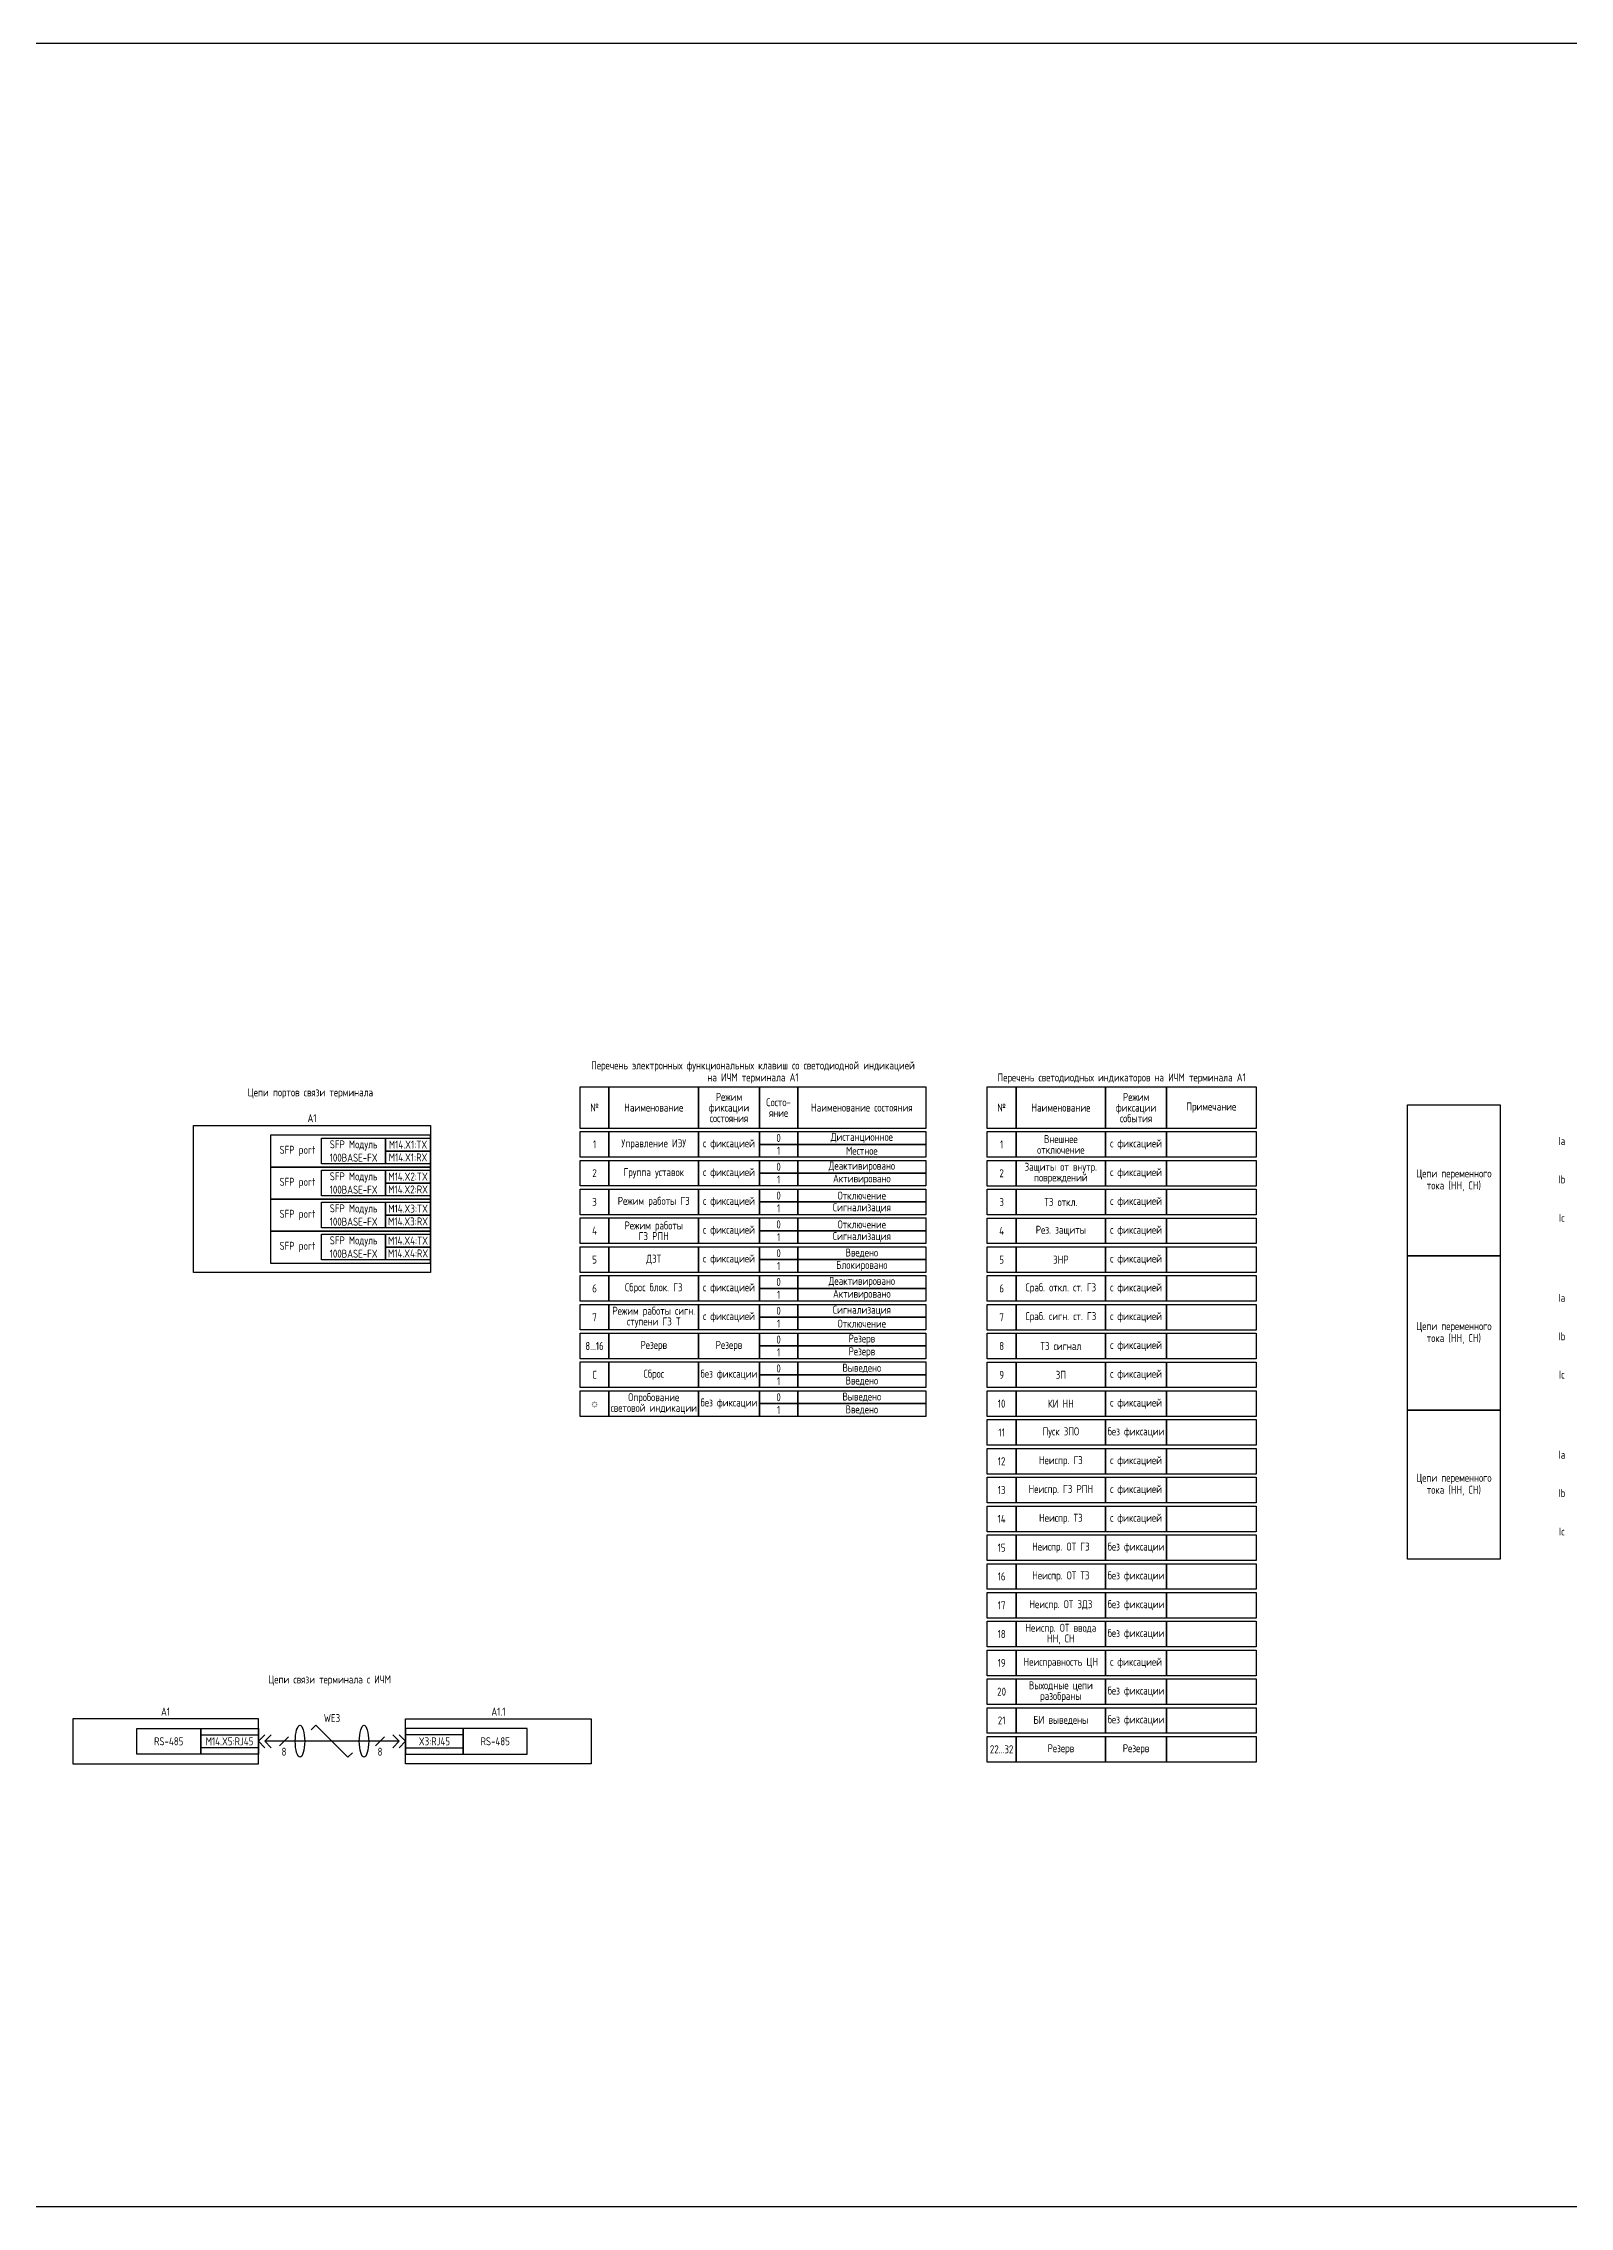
# Model space of a CAD drawing. Header units: millimetres. Extents: x -1533 to 5846, y -90 to 586.
# Drawn here: x 2543 to 3020, y -90 to 586 of the extents above; entities that cross this region are included whole.
import ezdxf

# ---------------------------------------------------------------- set-up
doc = ezdxf.new("R2010")
doc.units = ezdxf.units.MM
doc.styles.add('Gost type A_2.5', font='GOST_A.TTF', dxfattribs={"height": 2.5})
doc.styles.add('Gost_type_A', font='GOST_A.TTF')

msp = doc.modelspace()

# ---------------------------------------------------------------- linework, layer by layer
for p, q in [((2610.03, 55.43), (2612.03, 57.43)), ((2610.03, 55.43), (2612.03, 57.43)), ((2610.03, 55.43), (2612.03, 53.43)), ((2610.03, 55.43), (2612.03, 53.43)), ((2612.03, 55.43), (2614.03, 57.43)), ((2612.03, 55.43), (2614.03, 57.43)), ((2654.03, 55.43), (2612.03, 55.43)), ((2612.03, 55.43), (2614.03, 53.43)), ((2612.03, 55.43), (2614.03, 53.43)), ((2619.44, 56.85), (2616.61, 54.02)), ((2626.56, 58.97), (2628.03, 60.43)), ((2628.03, 60.43), (2638.03, 50.43)), ((2649.44, 56.85), (2646.61, 54.02)), ((2654.03, 55.43), (2652.03, 57.43)), ((2654.03, 55.43), (2652.03, 57.43)), ((2654.03, 55.43), (2652.03, 53.43)), ((2654.03, 55.43), (2652.03, 53.43)), ((2656.03, 55.43), (2654.03, 57.43)), ((2656.03, 55.43), (2654.03, 57.43)), ((2656.03, 55.43), (2654.03, 53.43)), ((2656.03, 55.43), (2654.03, 53.43)), ((2638.03, 50.43), (2639.44, 51.85))]:
    msp.add_line(p, q)
for points in [[(-1533, 586), (5845.64, 586), (5845.64, -90), (-1533, -90)], [(2710.55, 259.95), (2719.55, 259.95), (2719.55, 246.95), (2710.55, 246.95)], [(2719.55, 259.95), (2747.55, 259.95), (2747.55, 246.95), (2719.55, 246.95)], [(2747.55, 259.95), (2766.55, 259.95), (2766.55, 246.95), (2747.55, 246.95)], [(2766.55, 259.95), (2778.55, 259.95), (2778.55, 246.95), (2766.55, 246.95)], [(2778.55, 259.95), (2818.55, 259.95), (2818.55, 246.95), (2778.55, 246.95)], [(2837.73, 259.93), (2846.73, 259.93), (2846.73, 246.93), (2837.73, 246.93)], [(2846.73, 259.93), (2874.73, 259.93), (2874.73, 246.93), (2846.73, 246.93)], [(2874.73, 259.93), (2893.73, 259.93), (2893.73, 246.93), (2874.73, 246.93)], [(2893.73, 259.93), (2921.73, 259.93), (2921.73, 246.93), (2893.73, 246.93)], [(2998, 207.1), (2969, 207.1), (2969, 254.32), (2998, 254.32)], [(2589.79, 247.87), (2663.79, 247.87), (2663.79, 201.87), (2589.79, 201.87)], [(2613.79, 234.87), (2663.79, 234.87), (2663.79, 244.87), (2613.79, 244.87)], [(2629.79, 243.87), (2649.79, 243.87), (2649.79, 235.87), (2629.79, 235.87)], [(2649.79, 243.87), (2663.79, 243.87), (2663.79, 239.87), (2649.79, 239.87)], [(2710.55, 245.95), (2719.55, 245.95), (2719.55, 237.95), (2710.55, 237.95)], [(2719.55, 245.95), (2747.55, 245.95), (2747.55, 237.95), (2719.55, 237.95)], [(2747.55, 245.95), (2766.55, 245.95), (2766.55, 237.95), (2747.55, 237.95)], [(2766.55, 245.95), (2778.55, 245.95), (2778.55, 241.95), (2766.55, 241.95)], [(2778.55, 245.95), (2818.55, 245.95), (2818.55, 241.95), (2778.55, 241.95)], [(2837.73, 245.93), (2846.73, 245.93), (2846.73, 237.93), (2837.73, 237.93)], [(2846.73, 245.93), (2874.73, 245.93), (2874.73, 237.93), (2846.73, 237.93)], [(2874.73, 245.93), (2893.73, 245.93), (2893.73, 237.93), (2874.73, 237.93)], [(2893.73, 245.93), (2921.73, 245.93), (2921.73, 237.93), (2893.73, 237.93)], [(2649.79, 239.87), (2663.79, 239.87), (2663.79, 235.87), (2649.79, 235.87)], [(2710.55, 236.95), (2719.55, 236.95), (2719.55, 228.95), (2710.55, 228.95)], [(2719.55, 236.95), (2747.55, 236.95), (2747.55, 228.95), (2719.55, 228.95)], [(2747.55, 236.95), (2766.55, 236.95), (2766.55, 228.95), (2747.55, 228.95)], [(2766.55, 241.95), (2778.55, 241.95), (2778.55, 237.95), (2766.55, 237.95)], [(2766.55, 236.95), (2778.55, 236.95), (2778.55, 232.95), (2766.55, 232.95)], [(2778.55, 241.95), (2818.55, 241.95), (2818.55, 237.95), (2778.55, 237.95)], [(2778.55, 236.95), (2818.55, 236.95), (2818.55, 232.95), (2778.55, 232.95)], [(2837.73, 236.93), (2846.73, 236.93), (2846.73, 228.93), (2837.73, 228.93)], [(2846.73, 236.93), (2874.73, 236.93), (2874.73, 228.93), (2846.73, 228.93)], [(2874.73, 236.93), (2893.73, 236.93), (2893.73, 228.93), (2874.73, 228.93)], [(2893.73, 236.93), (2921.73, 236.93), (2921.73, 228.93), (2893.73, 228.93)], [(2613.79, 224.87), (2663.79, 224.87), (2663.79, 234.87), (2613.79, 234.87)], [(2629.79, 233.87), (2649.79, 233.87), (2649.79, 225.87), (2629.79, 225.87)], [(2649.79, 233.87), (2663.79, 233.87), (2663.79, 229.87), (2649.79, 229.87)], [(2649.79, 229.87), (2663.79, 229.87), (2663.79, 225.87), (2649.79, 225.87)], [(2766.55, 232.95), (2778.55, 232.95), (2778.55, 228.95), (2766.55, 228.95)], [(2778.55, 232.95), (2818.55, 232.95), (2818.55, 228.95), (2778.55, 228.95)], [(2613.79, 214.87), (2663.79, 214.87), (2663.79, 224.87), (2613.79, 224.87)], [(2629.79, 223.87), (2649.79, 223.87), (2649.79, 215.87), (2629.79, 215.87)], [(2649.79, 223.87), (2663.79, 223.87), (2663.79, 219.87), (2649.79, 219.87)], [(2710.55, 227.95), (2719.55, 227.95), (2719.55, 219.95), (2710.55, 219.95)], [(2719.55, 227.95), (2747.55, 227.95), (2747.55, 219.95), (2719.55, 219.95)], [(2747.55, 227.95), (2766.55, 227.95), (2766.55, 219.95), (2747.55, 219.95)], [(2766.55, 227.95), (2778.55, 227.95), (2778.55, 223.95), (2766.55, 223.95)], [(2766.55, 223.95), (2778.55, 223.95), (2778.55, 219.95), (2766.55, 219.95)], [(2778.55, 227.95), (2818.55, 227.95), (2818.55, 223.95), (2778.55, 223.95)], [(2778.55, 223.95), (2818.55, 223.95), (2818.55, 219.95), (2778.55, 219.95)], [(2837.73, 227.93), (2846.73, 227.93), (2846.73, 219.93), (2837.73, 219.93)], [(2846.73, 227.93), (2874.73, 227.93), (2874.73, 219.93), (2846.73, 219.93)], [(2874.73, 227.93), (2893.73, 227.93), (2893.73, 219.93), (2874.73, 219.93)], [(2893.73, 227.93), (2921.73, 227.93), (2921.73, 219.93), (2893.73, 219.93)], [(2649.79, 219.87), (2663.79, 219.87), (2663.79, 215.87), (2649.79, 215.87)], [(2710.55, 218.95), (2719.55, 218.95), (2719.55, 210.95), (2710.55, 210.95)], [(2719.55, 218.95), (2747.55, 218.95), (2747.55, 210.95), (2719.55, 210.95)], [(2747.55, 218.95), (2766.55, 218.95), (2766.55, 210.95), (2747.55, 210.95)], [(2766.55, 218.95), (2778.55, 218.95), (2778.55, 214.95), (2766.55, 214.95)], [(2778.55, 218.95), (2818.55, 218.95), (2818.55, 214.95), (2778.55, 214.95)], [(2837.73, 218.93), (2846.73, 218.93), (2846.73, 210.93), (2837.73, 210.93)], [(2846.73, 218.93), (2874.73, 218.93), (2874.73, 210.93), (2846.73, 210.93)], [(2874.73, 218.93), (2893.73, 218.93), (2893.73, 210.93), (2874.73, 210.93)], [(2893.73, 218.93), (2921.73, 218.93), (2921.73, 210.93), (2893.73, 210.93)], [(2613.79, 204.87), (2663.79, 204.87), (2663.79, 214.87), (2613.79, 214.87)], [(2629.79, 213.87), (2649.79, 213.87), (2649.79, 205.87), (2629.79, 205.87)], [(2649.79, 213.87), (2663.79, 213.87), (2663.79, 209.87), (2649.79, 209.87)], [(2649.79, 209.87), (2663.79, 209.87), (2663.79, 205.87), (2649.79, 205.87)], [(2710.55, 209.95), (2719.55, 209.95), (2719.55, 201.95), (2710.55, 201.95)], [(2719.55, 209.95), (2747.55, 209.95), (2747.55, 201.95), (2719.55, 201.95)], [(2747.55, 209.95), (2766.55, 209.95), (2766.55, 201.95), (2747.55, 201.95)], [(2766.55, 214.95), (2778.55, 214.95), (2778.55, 210.95), (2766.55, 210.95)], [(2766.55, 209.95), (2778.55, 209.95), (2778.55, 205.95), (2766.55, 205.95)], [(2778.55, 214.95), (2818.55, 214.95), (2818.55, 210.95), (2778.55, 210.95)], [(2778.55, 209.95), (2818.55, 209.95), (2818.55, 205.95), (2778.55, 205.95)], [(2837.73, 209.93), (2846.73, 209.93), (2846.73, 201.93), (2837.73, 201.93)], [(2846.73, 209.93), (2874.73, 209.93), (2874.73, 201.93), (2846.73, 201.93)], [(2874.73, 209.93), (2893.73, 209.93), (2893.73, 201.93), (2874.73, 201.93)], [(2893.73, 209.93), (2921.73, 209.93), (2921.73, 201.93), (2893.73, 201.93)], [(2766.55, 205.95), (2778.55, 205.95), (2778.55, 201.95), (2766.55, 201.95)], [(2778.55, 205.95), (2818.55, 205.95), (2818.55, 201.95), (2778.55, 201.95)], [(2998, 158.91), (2969, 158.91), (2969, 207.1), (2998, 207.1)], [(2710.55, 200.95), (2719.55, 200.95), (2719.55, 192.95), (2710.55, 192.95)], [(2719.55, 200.95), (2747.55, 200.95), (2747.55, 192.95), (2719.55, 192.95)], [(2747.55, 200.95), (2766.55, 200.95), (2766.55, 192.95), (2747.55, 192.95)], [(2766.55, 200.95), (2778.55, 200.95), (2778.55, 196.95), (2766.55, 196.95)], [(2766.55, 196.95), (2778.55, 196.95), (2778.55, 192.95), (2766.55, 192.95)], [(2778.55, 200.95), (2818.55, 200.95), (2818.55, 196.95), (2778.55, 196.95)], [(2778.55, 196.95), (2818.55, 196.95), (2818.55, 192.95), (2778.55, 192.95)], [(2837.73, 200.93), (2846.73, 200.93), (2846.73, 192.93), (2837.73, 192.93)], [(2846.73, 200.93), (2874.73, 200.93), (2874.73, 192.93), (2846.73, 192.93)], [(2874.73, 200.93), (2893.73, 200.93), (2893.73, 192.93), (2874.73, 192.93)], [(2893.73, 200.93), (2921.73, 200.93), (2921.73, 192.93), (2893.73, 192.93)], [(2710.55, 191.95), (2719.55, 191.95), (2719.55, 183.95), (2710.55, 183.95)], [(2719.55, 191.95), (2747.55, 191.95), (2747.55, 183.95), (2719.55, 183.95)], [(2747.55, 191.95), (2766.55, 191.95), (2766.55, 183.95), (2747.55, 183.95)], [(2766.55, 191.95), (2778.55, 191.95), (2778.55, 187.95), (2766.55, 187.95)], [(2778.55, 191.95), (2818.55, 191.95), (2818.55, 187.95), (2778.55, 187.95)], [(2837.73, 191.93), (2846.73, 191.93), (2846.73, 183.93), (2837.73, 183.93)], [(2846.73, 191.93), (2874.73, 191.93), (2874.73, 183.93), (2846.73, 183.93)], [(2874.73, 191.93), (2893.73, 191.93), (2893.73, 183.93), (2874.73, 183.93)], [(2893.73, 191.93), (2921.73, 191.93), (2921.73, 183.93), (2893.73, 183.93)], [(2710.55, 182.95), (2719.55, 182.95), (2719.55, 174.95), (2710.55, 174.95)], [(2719.55, 182.95), (2747.55, 182.95), (2747.55, 174.95), (2719.55, 174.95)], [(2747.55, 182.95), (2766.55, 182.95), (2766.55, 174.95), (2747.55, 174.95)], [(2766.55, 187.95), (2778.55, 187.95), (2778.55, 183.95), (2766.55, 183.95)], [(2766.55, 182.95), (2778.55, 182.95), (2778.55, 178.95), (2766.55, 178.95)], [(2778.55, 187.95), (2818.55, 187.95), (2818.55, 183.95), (2778.55, 183.95)], [(2778.55, 182.95), (2818.55, 182.95), (2818.55, 178.95), (2778.55, 178.95)], [(2837.73, 182.93), (2846.73, 182.93), (2846.73, 174.93), (2837.73, 174.93)], [(2846.73, 182.93), (2874.73, 182.93), (2874.73, 174.93), (2846.73, 174.93)], [(2874.73, 182.93), (2893.73, 182.93), (2893.73, 174.93), (2874.73, 174.93)], [(2893.73, 182.93), (2921.73, 182.93), (2921.73, 174.93), (2893.73, 174.93)], [(2766.55, 178.95), (2778.55, 178.95), (2778.55, 174.95), (2766.55, 174.95)], [(2778.55, 178.95), (2818.55, 178.95), (2818.55, 174.95), (2778.55, 174.95)], [(2710.55, 173.95), (2719.55, 173.95), (2719.55, 165.95), (2710.55, 165.95)], [(2719.55, 173.95), (2747.55, 173.95), (2747.55, 165.95), (2719.55, 165.95)], [(2747.55, 173.95), (2766.55, 173.95), (2766.55, 165.95), (2747.55, 165.95)], [(2766.55, 173.95), (2778.55, 173.95), (2778.55, 169.95), (2766.55, 169.95)], [(2766.55, 169.95), (2778.55, 169.95), (2778.55, 165.95), (2766.55, 165.95)], [(2778.55, 173.95), (2818.55, 173.95), (2818.55, 169.95), (2778.55, 169.95)], [(2778.55, 169.95), (2818.55, 169.95), (2818.55, 165.95), (2778.55, 165.95)], [(2837.73, 173.93), (2846.73, 173.93), (2846.73, 165.93), (2837.73, 165.93)], [(2846.73, 173.93), (2874.73, 173.93), (2874.73, 165.93), (2846.73, 165.93)], [(2874.73, 173.93), (2893.73, 173.93), (2893.73, 165.93), (2874.73, 165.93)], [(2893.73, 173.93), (2921.73, 173.93), (2921.73, 165.93), (2893.73, 165.93)], [(2710.55, 164.95), (2719.55, 164.95), (2719.55, 156.95), (2710.55, 156.95)], [(2719.55, 164.95), (2747.55, 164.95), (2747.55, 156.95), (2719.55, 156.95)], [(2747.55, 164.95), (2766.55, 164.95), (2766.55, 156.95), (2747.55, 156.95)], [(2766.55, 164.95), (2778.55, 164.95), (2778.55, 160.95), (2766.55, 160.95)], [(2778.55, 164.95), (2818.55, 164.95), (2818.55, 160.95), (2778.55, 160.95)], [(2837.73, 164.93), (2846.73, 164.93), (2846.73, 156.93), (2837.73, 156.93)], [(2846.73, 164.93), (2874.73, 164.93), (2874.73, 156.93), (2846.73, 156.93)], [(2874.73, 164.93), (2893.73, 164.93), (2893.73, 156.93), (2874.73, 156.93)], [(2893.73, 164.93), (2921.73, 164.93), (2921.73, 156.93), (2893.73, 156.93)], [(2766.55, 160.95), (2778.55, 160.95), (2778.55, 156.95), (2766.55, 156.95)], [(2778.55, 160.95), (2818.55, 160.95), (2818.55, 156.95), (2778.55, 156.95)], [(2837.73, 155.93), (2846.73, 155.93), (2846.73, 147.93), (2837.73, 147.93)], [(2846.73, 155.93), (2874.73, 155.93), (2874.73, 147.93), (2846.73, 147.93)], [(2874.73, 155.93), (2893.73, 155.93), (2893.73, 147.93), (2874.73, 147.93)], [(2893.73, 155.93), (2921.73, 155.93), (2921.73, 147.93), (2893.73, 147.93)], [(2998, 112.32), (2969, 112.32), (2969, 158.91), (2998, 158.91)], [(2837.73, 146.93), (2846.73, 146.93), (2846.73, 138.93), (2837.73, 138.93)], [(2846.73, 146.93), (2874.73, 146.93), (2874.73, 138.93), (2846.73, 138.93)], [(2874.73, 146.93), (2893.73, 146.93), (2893.73, 138.93), (2874.73, 138.93)], [(2893.73, 146.93), (2921.73, 146.93), (2921.73, 138.93), (2893.73, 138.93)], [(2837.73, 137.93), (2846.73, 137.93), (2846.73, 129.93), (2837.73, 129.93)], [(2846.73, 137.93), (2874.73, 137.93), (2874.73, 129.93), (2846.73, 129.93)], [(2874.73, 137.93), (2893.73, 137.93), (2893.73, 129.93), (2874.73, 129.93)], [(2893.73, 137.93), (2921.73, 137.93), (2921.73, 129.93), (2893.73, 129.93)], [(2837.73, 128.93), (2846.73, 128.93), (2846.73, 120.93), (2837.73, 120.93)], [(2846.73, 128.93), (2874.73, 128.93), (2874.73, 120.93), (2846.73, 120.93)], [(2874.73, 128.93), (2893.73, 128.93), (2893.73, 120.93), (2874.73, 120.93)], [(2893.73, 128.93), (2921.73, 128.93), (2921.73, 120.93), (2893.73, 120.93)], [(2837.73, 119.93), (2846.73, 119.93), (2846.73, 111.93), (2837.73, 111.93)], [(2846.73, 119.93), (2874.73, 119.93), (2874.73, 111.93), (2846.73, 111.93)], [(2874.73, 119.93), (2893.73, 119.93), (2893.73, 111.93), (2874.73, 111.93)], [(2893.73, 119.93), (2921.73, 119.93), (2921.73, 111.93), (2893.73, 111.93)], [(2837.73, 110.93), (2846.73, 110.93), (2846.73, 102.93), (2837.73, 102.93)], [(2846.73, 110.93), (2874.73, 110.93), (2874.73, 102.93), (2846.73, 102.93)], [(2874.73, 110.93), (2893.73, 110.93), (2893.73, 102.93), (2874.73, 102.93)], [(2893.73, 110.93), (2921.73, 110.93), (2921.73, 102.93), (2893.73, 102.93)], [(2837.73, 101.93), (2846.73, 101.93), (2846.73, 93.93), (2837.73, 93.93)], [(2846.73, 101.93), (2874.73, 101.93), (2874.73, 93.93), (2846.73, 93.93)], [(2874.73, 101.93), (2893.73, 101.93), (2893.73, 93.93), (2874.73, 93.93)], [(2893.73, 101.93), (2921.73, 101.93), (2921.73, 93.93), (2893.73, 93.93)], [(2837.73, 92.93), (2846.73, 92.93), (2846.73, 84.93), (2837.73, 84.93)], [(2846.73, 92.93), (2874.73, 92.93), (2874.73, 84.93), (2846.73, 84.93)], [(2874.73, 92.93), (2893.73, 92.93), (2893.73, 84.93), (2874.73, 84.93)], [(2893.73, 92.93), (2921.73, 92.93), (2921.73, 84.93), (2893.73, 84.93)], [(2837.73, 83.93), (2846.73, 83.93), (2846.73, 75.93), (2837.73, 75.93)], [(2846.73, 83.93), (2874.73, 83.93), (2874.73, 75.93), (2846.73, 75.93)], [(2874.73, 83.93), (2893.73, 83.93), (2893.73, 75.93), (2874.73, 75.93)], [(2893.73, 83.93), (2921.73, 83.93), (2921.73, 75.93), (2893.73, 75.93)], [(2837.73, 74.93), (2846.73, 74.93), (2846.73, 66.93), (2837.73, 66.93)], [(2846.73, 74.93), (2874.73, 74.93), (2874.73, 66.93), (2846.73, 66.93)], [(2874.73, 74.93), (2893.73, 74.93), (2893.73, 66.93), (2874.73, 66.93)], [(2893.73, 74.93), (2921.73, 74.93), (2921.73, 66.93), (2893.73, 66.93)], [(2552.03, 48.43), (2610.03, 48.43), (2610.03, 62.43), (2552.03, 62.43)], [(2714.03, 48.43), (2656.03, 48.43), (2656.03, 62.43), (2714.03, 62.43)], [(2837.73, 65.93), (2846.73, 65.93), (2846.73, 57.93), (2837.73, 57.93)], [(2846.73, 65.93), (2874.73, 65.93), (2874.73, 57.93), (2846.73, 57.93)], [(2874.73, 65.93), (2893.73, 65.93), (2893.73, 57.93), (2874.73, 57.93)], [(2893.73, 65.93), (2921.73, 65.93), (2921.73, 57.93), (2893.73, 57.93)], [(2572.03, 59.43), (2592.03, 59.43), (2592.03, 51.43), (2572.03, 51.43)], [(2592.03, 59.43), (2610.03, 59.43), (2610.03, 51.43), (2592.03, 51.43)], [(2592.03, 57.43), (2610.03, 57.43), (2610.03, 53.43), (2592.03, 53.43)], [(2674.03, 59.43), (2656.03, 59.43), (2656.03, 51.43), (2674.03, 51.43)], [(2674.03, 57.43), (2656.03, 57.43), (2656.03, 53.43), (2674.03, 53.43)], [(2694.03, 59.43), (2674.03, 59.43), (2674.03, 51.43), (2694.03, 51.43)], [(2837.73, 56.93), (2846.73, 56.93), (2846.73, 48.93), (2837.73, 48.93)], [(2846.73, 56.93), (2874.73, 56.93), (2874.73, 48.93), (2846.73, 48.93)], [(2874.73, 56.93), (2893.73, 56.93), (2893.73, 48.93), (2874.73, 48.93)], [(2893.73, 56.93), (2921.73, 56.93), (2921.73, 48.93), (2893.73, 48.93)]]:
    msp.add_lwpolyline(points, close=True)
for centre in [(2623.03, 55.43), (2643.03, 55.43)]:
    msp.add_ellipse(centre, major_axis=(0, -5), ratio=0.293778)

# ---------------------------------------------------------------- texts
at = {"char_height": 2.5}
for s, insert, width, attachment_point, line_spacing_factor, style in [('Перечень электронных функциональных клавиш со светодиодной индикацией\\Pна ИЧМ терминала А1', (2764.55, 260.95), 108, 8, 0.9, 'Gost_type_A'), ('Перечень светодиодных индикаторов на ИЧМ терминала А1', (2879.73, 260.93), 84, 8, 0.9, 'Gost_type_A'), ('Цепи портов связи терминала', (2626.29, 257.87), 197, 5, 0.9, 'Gost_type_A'), ('Режим\\Pфиксации состояния', (2757.05, 253.45), 19, 5, 0.8, 'Gost_type_A'), ('Режим\\Pфиксации события', (2884.23, 253.43), 19, 5, 0.8, 'Gost_type_A'), ('A1', (2626.79, 248.87), 74.0002, 8, 0.9, 'Gost_type_A'), ('№ ', (2715.05, 253.45), 9, 5, 0.8, 'Gost_type_A'), ('Наименование ', (2733.55, 253.45), 28, 5, 0.8, 'Gost_type_A'), ('Состо- яние', (2772.55, 253.45), 12, 5, 0.8, 'Gost_type_A'), ('Наименование состояния ', (2798.55, 253.45), 40, 5, 0.8, 'Gost_type_A'), ('№ ', (2842.23, 253.43), 9, 5, 0.8, 'Gost_type_A'), ('Наименование ', (2860.73, 253.43), 28, 5, 0.8, 'Gost_type_A'), ('Примечание', (2907.73, 253.43), 28, 5, 0.8, 'Gost_type_A'), ('Управление ИЭУ', (2733.55, 241.95), 28, 5, 0.8, 'Gost_type_A'), ('с фиксацией', (2757.05, 241.95), 19, 5, 0.8, 'Gost_type_A'), ('0', (2772.55, 243.95), 12, 5, 0.8, 'Gost_type_A'), ('Дистанционное', (2798.55, 243.95), 40, 5, 0.8, 'Gost_type_A'), ('Внешнее\\Pотключение ', (2860.73, 241.93), 28, 5, 0.8, 'Gost_type_A'), ('с фиксацией', (2884.23, 241.93), 19, 5, 0.8, 'Gost_type_A'), ('Ia', (3017.27, 243), 10, 5, 0.9, 'Gost_type_A'), ('1', (2715.05, 241.95), 9, 5, 0.8, 'Gost_type_A'), ('1', (2772.55, 239.95), 12, 5, 0.8, 'Gost_type_A'), ('Местное', (2798.55, 239.95), 40, 5, 0.8, 'Gost_type_A'), ('1', (2842.23, 241.93), 9, 5, 0.8, 'Gost_type_A'), ('2', (2715.05, 232.95), 9, 5, 0.8, 'Gost_type_A'), ('Группа уставок', (2733.55, 232.95), 28, 5, 0.8, 'Gost_type_A'), ('с фиксацией', (2757.05, 232.95), 19, 5, 0.8, 'Gost_type_A'), ('0', (2772.55, 234.95), 12, 5, 0.8, 'Gost_type_A'), ('1', (2772.55, 230.95), 12, 5, 0.8, 'Gost_type_A'), ('Деактивировано', (2798.55, 234.95), 40, 5, 0.8, 'Gost_type_A'), ('Активировано', (2798.55, 230.95), 40, 5, 0.8, 'Gost_type_A'), ('2', (2842.23, 232.93), 9, 5, 0.8, 'Gost_type_A'), ('Защиты от внутр. повреждений', (2860.73, 232.93), 28, 5, 0.8, 'Gost_type_A'), ('с фиксацией', (2884.23, 232.93), 19, 5, 0.8, 'Gost_type_A'), ('Цепи переменного тока (НН, СН)', (2983.5, 230.71), 29, 5, 0.9, 'Gost_type_A'), ('Ib', (3017.27, 231), 10, 5, 0.9, 'Gost_type_A'), ('3', (2715.05, 223.95), 9, 5, 0.8, 'Gost_type_A'), ('Режим работы ГЗ', (2733.55, 223.95), 28, 5, 0.8, 'Gost_type_A'), ('с фиксацией', (2757.05, 223.95), 19, 5, 0.8, 'Gost_type_A'), ('0', (2772.55, 225.95), 12, 5, 0.8, 'Gost_type_A'), ('1', (2772.55, 221.95), 12, 5, 0.8, 'Gost_type_A'), ('Сигнализация', (2798.55, 221.95), 40, 5, 0.8, 'Gost_type_A'), ('Отключение', (2798.55, 225.95), 40, 5, 0.8, 'Gost_type_A'), ('3', (2842.23, 223.93), 9, 5, 0.8, 'Gost_type_A'), ('ТЗ откл.', (2860.73, 223.93), 28, 5, 0.8, 'Gost_type_A'), ('с фиксацией', (2884.23, 223.93), 19, 5, 0.8, 'Gost_type_A'), ('Режим работы \\PГЗ РПН', (2733.55, 214.95), 28, 5, 0.8, 'Gost type A_2.5'), ('с фиксацией', (2757.05, 214.95), 19, 5, 0.8, 'Gost_type_A'), ('0', (2772.55, 216.95), 12, 5, 0.8, 'Gost_type_A'), ('Отключение', (2798.55, 216.95), 40, 5, 0.8, 'Gost_type_A'), ('Рез. защиты ', (2860.73, 214.93), 28, 5, 0.8, 'Gost_type_A'), ('с фиксацией', (2884.23, 214.93), 19, 5, 0.8, 'Gost_type_A'), ('Ic', (3017.27, 219), 10, 5, 0.9, 'Gost_type_A'), ('4', (2715.05, 214.95), 9, 5, 0.8, 'Gost_type_A'), ('1', (2772.55, 212.95), 12, 5, 0.8, 'Gost_type_A'), ('Сигнализация', (2798.55, 212.95), 40, 5, 0.8, 'Gost_type_A'), ('4', (2842.23, 214.93), 9, 5, 0.8, 'Gost_type_A'), ('5', (2715.05, 205.95), 9, 5, 0.8, 'Gost_type_A'), ('ДЗТ', (2733.55, 205.95), 28, 5, 0.8, 'Gost type A_2.5'), ('с фиксацией', (2757.05, 205.95), 19, 5, 0.8, 'Gost_type_A'), ('0', (2772.55, 207.95), 12, 5, 0.8, 'Gost_type_A'), ('1', (2772.55, 203.95), 12, 5, 0.8, 'Gost_type_A'), ('Блокировано', (2798.55, 203.95), 40, 5, 0.8, 'Gost_type_A'), ('Введено', (2798.55, 207.95), 40, 5, 0.8, 'Gost_type_A'), ('5', (2842.23, 205.93), 9, 5, 0.8, 'Gost_type_A'), ('ЗНР', (2860.73, 205.93), 28, 5, 0.8, 'Gost_type_A'), ('с фиксацией', (2884.23, 205.93), 19, 5, 0.8, 'Gost_type_A'), ('6', (2715.05, 196.95), 9, 5, 0.8, 'Gost_type_A'), ('Сброс блок. ГЗ ', (2733.55, 196.95), 28, 5, 0.8, 'Gost type A_2.5'), ('с фиксацией', (2757.05, 196.95), 19, 5, 0.8, 'Gost_type_A'), ('0', (2772.55, 198.95), 12, 5, 0.8, 'Gost_type_A'), ('1', (2772.55, 194.95), 12, 5, 0.8, 'Gost_type_A'), ('Деактивировано', (2798.55, 198.95), 40, 5, 0.8, 'Gost_type_A'), ('Активировано', (2798.55, 194.95), 40, 5, 0.8, 'Gost_type_A'), ('6', (2842.23, 196.93), 9, 5, 0.8, 'Gost_type_A'), ('Сраб. откл. ст. ГЗ', (2860.73, 196.93), 28, 5, 0.8, 'Gost_type_A'), ('с фиксацией', (2884.23, 196.93), 19, 5, 0.8, 'Gost_type_A'), ('Сраб. сигн. ст. ГЗ', (2860.73, 187.93), 28, 5, 0.8, 'Gost_type_A'), ('с фиксацией', (2884.23, 187.93), 19, 5, 0.8, 'Gost_type_A'), ('Ia', (3017.27, 194), 10, 5, 0.9, 'Gost_type_A'), ('Резерв', (2798.55, 180.95), 40, 5, 0.8, 'Gost_type_A'), ('7', (2842.23, 187.93), 9, 5, 0.8, 'Gost_type_A'), ('Цепи переменного тока (НН, СН)', (2983.5, 183.01), 29, 5, 0.9, 'Gost_type_A'), ('Ib', (3017.27, 182), 10, 5, 0.9, 'Gost_type_A'), ('8...16', (2715.05, 178.95), 9, 5, 0.8, 'Gost_type_A'), ('Резерв', (2733.55, 178.95), 28, 5, 0.8, 'Gost_type_A'), ('Резерв', (2757.05, 178.95), 19, 5, 0.8, 'Gost_type_A'), ('0', (2772.55, 180.95), 12, 5, 0.8, 'Gost_type_A'), ('1', (2772.55, 176.95), 12, 5, 0.8, 'Gost_type_A'), ('Резерв', (2798.55, 176.95), 40, 5, 0.8, 'Gost_type_A'), ('8', (2842.23, 178.93), 9, 5, 0.8, 'Gost_type_A'), ('ТЗ сигнал', (2860.73, 178.93), 28, 5, 0.8, 'Gost_type_A'), ('с фиксацией', (2884.23, 178.93), 19, 5, 0.8, 'Gost_type_A'), ('C', (2715.05, 169.95), 9, 5, 0.8, 'Gost_type_A'), ('Сброс', (2733.55, 169.95), 28, 5, 0.8, 'Gost_type_A'), ('без фиксации', (2757.05, 169.95), 19, 5, 0.8, 'Gost_type_A'), ('0', (2772.55, 171.95), 12, 5, 0.8, 'Gost_type_A'), ('1', (2772.55, 167.95), 12, 5, 0.8, 'Gost_type_A'), ('Выведено', (2798.55, 171.95), 40, 5, 0.8, 'Gost_type_A'), ('Введено', (2798.55, 167.95), 40, 5, 0.8, 'Gost_type_A'), ('9', (2842.23, 169.93), 9, 5, 0.8, 'Gost_type_A'), ('ЗП', (2860.73, 169.93), 28, 5, 0.8, 'Gost_type_A'), ('с фиксацией', (2884.23, 169.93), 19, 5, 0.8, 'Gost_type_A'), ('Ic', (3017.27, 170), 10, 5, 0.9, 'Gost_type_A'), ('Опробование световой индикации', (2733.55, 160.95), 28, 5, 0.8, 'Gost_type_A'), ('без фиксации', (2757.05, 160.95), 19, 5, 0.8, 'Gost_type_A'), ('0', (2772.55, 162.95), 12, 5, 0.8, 'Gost_type_A'), ('Выведено', (2798.55, 162.95), 40, 5, 0.8, 'Gost_type_A'), ('с фиксацией', (2884.23, 160.93), 19, 5, 0.8, 'Gost_type_A'), ('☼', (2715.05, 160.95), 9, 5, 0.8, 'Gost_type_A'), ('1', (2772.55, 158.95), 12, 5, 0.8, 'Gost_type_A'), ('Введено', (2798.55, 158.95), 40, 5, 0.8, 'Gost_type_A'), ('10', (2842.23, 160.93), 9, 5, 0.8, 'Gost_type_A'), ('КИ НН', (2860.73, 160.93), 28, 5, 0.8, 'Gost_type_A'), ('11', (2842.23, 151.93), 9, 5, 0.8, 'Gost_type_A'), ('Пуск ЗПО', (2860.73, 151.93), 28, 5, 0.8, 'Gost_type_A'), ('без фиксации', (2884.23, 151.93), 19, 5, 0.8, 'Gost_type_A'), ('12', (2842.23, 142.93), 9, 5, 0.8, 'Gost_type_A'), ('Неиспр. ГЗ ', (2860.73, 142.93), 28, 5, 0.8, 'Gost_type_A'), ('с фиксацией', (2884.23, 142.93), 19, 5, 0.8, 'Gost_type_A'), ('Ia', (3017.27, 145), 10, 5, 0.9, 'Gost_type_A'), ('Неиспр. ГЗ РПН ', (2860.73, 133.93), 28, 5, 0.8, 'Gost_type_A'), ('с фиксацией', (2884.23, 133.93), 19, 5, 0.8, 'Gost_type_A'), ('Цепи переменного тока (НН, СН)', (2983.5, 135.61), 29, 5, 0.9, 'Gost_type_A'), ('13', (2842.23, 133.93), 9, 5, 0.8, 'Gost_type_A'), ('Ib', (3017.27, 133), 10, 5, 0.9, 'Gost_type_A'), ('14', (2842.23, 124.93), 9, 5, 0.8, 'Gost_type_A'), ('Неиспр. ТЗ', (2860.73, 124.93), 28, 5, 0.8, 'Gost_type_A'), ('с фиксацией', (2884.23, 124.93), 19, 5, 0.8, 'Gost_type_A'), ('Ic', (3017.27, 121), 10, 5, 0.9, 'Gost_type_A'), ('15', (2842.23, 115.93), 9, 5, 0.8, 'Gost_type_A'), ('Неиспр. ОТ ГЗ ', (2860.73, 115.93), 28, 5, 0.8, 'Gost_type_A'), ('без фиксации', (2884.23, 115.93), 19, 5, 0.8, 'Gost_type_A'), ('16', (2842.23, 106.93), 9, 5, 0.8, 'Gost_type_A'), ('Неиспр. ОТ ТЗ ', (2860.73, 106.93), 28, 5, 0.8, 'Gost_type_A'), ('без фиксации', (2884.23, 106.93), 19, 5, 0.8, 'Gost_type_A'), ('17', (2842.23, 97.93), 9, 5, 0.8, 'Gost_type_A'), ('Неиспр. ОТ ЗДЗ ', (2860.73, 97.93), 28, 5, 0.8, 'Gost_type_A'), ('без фиксации', (2884.23, 97.93), 19, 5, 0.8, 'Gost_type_A'), ('18', (2842.23, 88.93), 9, 5, 0.8, 'Gost_type_A'), ('Неиспр. ОТ ввода \\PНН, СН', (2860.73, 88.93), 28, 5, 0.8, 'Gost_type_A'), ('без фиксации', (2884.23, 88.93), 19, 5, 0.8, 'Gost_type_A'), ('19', (2842.23, 79.93), 9, 5, 0.8, 'Gost_type_A'), ('Неисправность ЦН ', (2860.73, 79.93), 28, 5, 0.8, 'Gost_type_A'), ('с фиксацией', (2884.23, 79.93), 19, 5, 0.8, 'Gost_type_A'), ('Цепи связи терминала с ИЧМ', (2632.28, 74.43), 197.5, 5, 0.9, 'Gost_type_A'), ('20', (2842.23, 70.93), 9, 5, 0.8, 'Gost_type_A'), ('Выходные цепи разобраны ', (2860.73, 70.93), 28, 5, 0.8, 'Gost_type_A'), ('без фиксации', (2884.23, 70.93), 19, 5, 0.8, 'Gost_type_A'), ('A1', (2581.03, 63.43), 58.0002, 8, 0.9, 'Gost_type_A'), ('A1.1', (2685.03, 63.43), 58.0002, 8, 0.9, 'Gost_type_A'), ('21', (2842.23, 61.93), 9, 5, 0.8, 'Gost_type_A'), ('БИ выведены ', (2860.73, 61.93), 28, 5, 0.8, 'Gost_type_A'), ('без фиксации', (2884.23, 61.93), 19, 5, 0.8, 'Gost_type_A'), ('22...32', (2842.23, 52.93), 9, 5, 0.8, 'Gost_type_A'), ('Резерв', (2860.73, 52.93), 28, 5, 0.8, 'Gost_type_A'), ('Резерв', (2884.23, 52.93), 19, 5, 0.8, 'Gost_type_A')]:
    msp.add_mtext(s, dxfattribs=dict(at, insert=insert, width=width, attachment_point=attachment_point, line_spacing_factor=line_spacing_factor, style=style))
at = {"char_height": 2.5, "style": 'Gost_type_A'}
for s, insert, width, attachment_point in [('SFP port', (2627.79, 239.87), 20, 6), ('SFP Mодуль 100BASE-FX', (2639.79, 239.87), 19.9998, 5), ('M14.X1:RX', (2656.79, 237.87), 14, 5), ('M14.X1:TX', (2656.79, 241.87), 14, 5), ('SFP port', (2627.79, 229.87), 20, 6), ('SFP Mодуль 100BASE-FX', (2639.79, 229.87), 19.9998, 5), ('M14.X2:TX', (2656.79, 231.87), 14, 5), ('SFP Mодуль 100BASE-FX', (2639.79, 219.87), 19.9998, 5), ('M14.X2:RX', (2656.79, 227.87), 14, 5), ('M14.X3:TX', (2656.79, 221.87), 14, 5), ('SFP port', (2627.79, 219.87), 20, 6), ('M14.X3:RX', (2656.79, 217.87), 14, 5), ('SFP port', (2627.79, 209.87), 20, 6), ('SFP Mодуль 100BASE-FX', (2639.79, 209.87), 19.9998, 5), ('M14.X4:TX', (2656.79, 211.87), 14, 5), ('M14.X4:RX', (2656.79, 207.87), 14, 5), ('WE3', (2633.03, 61.43), 20, 8), ('RS-485', (2582.03, 55.43), 19.9998, 5), ('M14.X5:RJ45', (2601.03, 55.43), 18.0002, 5), ('X3:RJ45', (2665.03, 55.43), 18.0002, 5), ('RS-485', (2684.03, 55.43), 19.9998, 5), ('8', (2618.03, 53.43), 20, 2), ('8', (2648.03, 53.43), 20, 2)]:
    msp.add_mtext(s, dxfattribs=dict(at, insert=insert, width=width, attachment_point=attachment_point))
at = {"color": 6, "char_height": 2.5, "attachment_point": 5, "line_spacing_factor": 0.8}
for s, insert, width, style in [('Режим работы сигн. ступени ГЗ Т', (2733.55, 187.95), 28, 'Gost type A_2.5'), ('с фиксацией', (2757.05, 187.95), 19, 'Gost_type_A'), ('0', (2772.55, 189.95), 12, 'Gost_type_A'), ('Сигнализация', (2798.55, 189.95), 40, 'Gost_type_A'), ('7', (2715.05, 187.95), 9, 'Gost_type_A'), ('1', (2772.55, 185.95), 12, 'Gost_type_A'), ('Отключение', (2798.55, 185.95), 40, 'Gost_type_A')]:
    msp.add_mtext(s, dxfattribs=dict(at, insert=insert, width=width, style=style))

doc.saveas('drawing.dxf')
